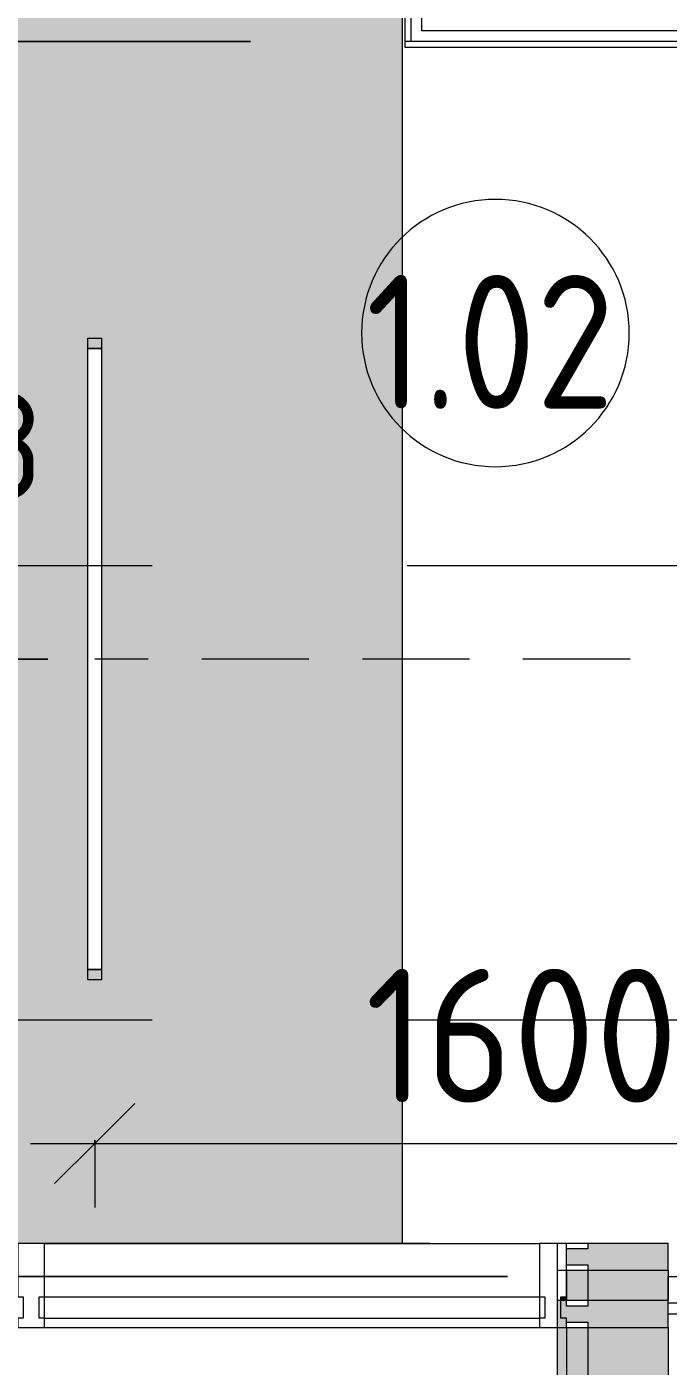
# Model space of a CAD drawing. Header units: millimetres. Extents: x -3377 to 186574, y -8553 to 29000.
# Drawn here: x 5562 to 6760, y 20652 to 23158 of the extents above; entities that cross this region are included whole.
import ezdxf

# ---------------------------------------------------------------- set-up
doc = ezdxf.new("R2010")
doc.units = ezdxf.units.MM
doc.linetypes.add('ADSK_Штрих_ш2 п1', pattern=[300, 200, -100])
doc.linetypes.add('Осевая', pattern=[3175, 635, -476.25, 1587.5, -476.25])
for name, color, linetype, lineweight in [('A-ANNO-DIMS', 7, 'Continuous', 9), ('A-ANNO-DIMS-100', 7, 'Continuous', 9), ('A-AREA-IDEN', 7, 'Continuous', 9), ('A-CLNG-PATT', 7, 'Continuous', 9), ('A-DETL-1', 7, 'ADSK_Штрих_ш2 п1', 9), ('A-GLAZ-CURT', 7, 'Continuous', 9), ('A-GLAZ-CWMG', 7, 'Continuous', 9), ('E-LITE-EQPM-IDEN', 7, 'Continuous', 9), ('I-WALL', 7, 'Continuous', 9), ('Оси-2', 7, 'Осевая', 9)]:
    doc.layers.add(name, color=color, linetype=linetype, lineweight=lineweight)
doc.layers.add('A-CLNG-1', color=7, linetype='Continuous', lineweight=9, true_color=0xc0c0c0)
doc.layers.add('E-LITE-EQPM-1', color=1, linetype='Continuous', lineweight=9, true_color=0xff0000)
doc.layers.add('A-CLNG-PATT-1', color=7, linetype='Continuous', lineweight=9, transparency=1)
doc.styles.add('GOST Common', font='GOST_Common.ttf', dxfattribs={"width": 0.9, "height": 250})
doc.styles.add('GOST Common_1', font='GOST_Common.ttf', dxfattribs={"height": 200})
doc.styles.add('ISOCPEUR', font='isocpeur.ttf', dxfattribs={"width": 0.9, "height": 250})
doc.dimstyles.new('ISO-2_5_0_9К_БОЛЬШОЙ', dxfattribs={"dimscale": 304.8, "dimtxt": 248.995294, "dimasz": 0.492126, "dimexe": 0.393701, "dimexo": 0.984252, "dimgap": 0, "dimtad": 1, "dimdec": 0, "dimrnd": 10, "dimzin": 0, "dimdsep": 46, "dimtxsty": 'ISOCPEUR', "dimblk1": 'OBLIQUE', "dimblk2": 'OBLIQUE', "dimsah": 1, "dimcen": 0.09, "dimdle": 0.393701, "dimazin": 0, "dimtfac": 1, "dimtdec": 4, "dimtix": 1, "dimtmove": 0, "dimatfit": 3, "dimfxl": 1, "dimtvp": 1, "dimtolj": 1, "dimtzin": 0, "dimarcsym": 2})
doc.dimstyles.new('ISO-2_5_0_9К_БОЛЬШОЙ_1', dxfattribs={"dimscale": 304.8, "dimtxt": 248.995294, "dimasz": 0.492126, "dimexe": 0.393701, "dimexo": 0.984252, "dimgap": 0, "dimtad": 1, "dimdec": 0, "dimrnd": 10, "dimzin": 0, "dimdsep": 46, "dimtxsty": 'ISOCPEUR', "dimblk1": 'OBLIQUE', "dimblk2": 'OBLIQUE', "dimsah": 1, "dimcen": 0.09, "dimdle": 0.393701, "dimazin": 0, "dimtfac": 1, "dimtdec": 4, "dimtix": 1, "dimtmove": 2, "dimatfit": 3, "dimfxl": 1, "dimtvp": 1, "dimtolj": 1, "dimtzin": 0, "dimarcsym": 2})

# ---------------------------------------------------------------- blocks, each defined once
blk = doc.blocks.new('Прямоугольный импост - Импост структурный с накладкой - 160мм-23770447-План расстановки осветительного оборудования 1 этажа в осях 1-12')
at = {"layer": 'A-GLAZ-CWMG'}
for p, q in [((5595, 20782), (5595, 20882)), ((5595, 20882), (6520, 20882)), ((6520, 20882), (6520, 20782)), ((5595, 20742), (5595, 20782)), ((5595, 20782), (6520, 20782)), ((6520, 20782), (6520, 20742)), ((5595, 20725), (5595, 20742)), ((5595, 20742), (6520, 20742)), ((5595, 20725), (6520, 20725)), ((6520, 20742), (6520, 20725))]:
    blk.add_line(p, q, dxfattribs=at)
blk = doc.blocks.new('Прямоугольный импост - Импост структурный с накладкой - 190мм-31923825-План расстановки осветительного оборудования 1 этажа в осях 1-12')
at = {"layer": 'A-GLAZ-CWMG'}
blk.add_hatch(color=256, dxfattribs=at).paths.add_polyline_path([(-50, -190), (0, -190), (0, -40), (-10, -40), (-10, 0), (-40, 0), (-40, -40), (-50, -40), (-50, -82.2)])
for p, q in [((0, 17), (-50, 17)), ((-50, 17), (-50, 0)), ((-50, 0), (-40, 0)), ((-40, 0), (-40, -40)), ((-10, -40), (-10, 0)), ((-10, 0), (0, 0)), ((0, 0), (0, 17)), ((-40, -40), (-50, -40)), ((-50, -40), (-50, -190)), ((0, -40), (-10, -40)), ((0, -190), (0, -40)), ((-50, -190), (0, -190))]:
    blk.add_line(p, q, dxfattribs=at)
blk = doc.blocks.new('Прямоугольный импост - Импост структурный с накладкой - 190мм-32257697-План расстановки осветительного оборудования 1 этажа в осях 1-12')
at = {"layer": 'A-GLAZ-CWMG'}
for points in [[(6553, 19025), (6570, 19025), (6570, 20725), (6553, 20725), (6553, 19073)], [(6570, 19025), (6610, 19025), (6610, 20725), (6570, 20725), (6570, 19073)], [(6760, 19025), (6760, 20725), (6610, 20725), (6610, 19025)]]:
    blk.add_hatch(color=256, dxfattribs=at).paths.add_polyline_path(points)
for p, q in [((6553, 20725), (6570, 20725)), ((6553, 20725), (6553, 19025)), ((6570, 20725), (6610, 20725)), ((6570, 20725), (6570, 19025)), ((6610, 20725), (6760, 20725)), ((6610, 20725), (6610, 19025)), ((6760, 20725), (6760, 19025)), ((6570, 19025), (6553, 19025)), ((6610, 19025), (6570, 19025)), ((6760, 19025), (6610, 19025))]:
    blk.add_line(p, q, dxfattribs=at)
blk = doc.blocks.new('Прямоугольный импост - Импост структурный с накладкой - 160мм-23996224-План расстановки осветительного оборудования 1 этажа в осях 1-12')
at = {"layer": 'A-GLAZ-CWMG'}
for p, q in [((-50, 0), (-50, 17)), ((-50, 17), (0, 17)), ((-40, 0), (-50, 0)), ((-40, -40), (-40, 0)), ((-10, 0), (-10, -40)), ((0, 0), (-10, 0)), ((0, 17), (0, 0)), ((-50, -140), (-50, -40)), ((-50, -40), (-40, -40)), ((-10, -40), (0, -40)), ((0, -40), (0, -140)), ((0, -140), (-50, -140))]:
    blk.add_line(p, q, dxfattribs=at)
blk = doc.blocks.new('Системная панель - Стекло - 40мм-31929511-План расстановки осветительного оборудования 1 этажа в осях 1-12')
at = {"layer": 'A-GLAZ-CURT'}
blk.add_line((-58.5, 40), (-58.5, 0), dxfattribs=at)
blk = doc.blocks.new('Системная панель - Стекло - 40мм-23996225-План расстановки осветительного оборудования 1 этажа в осях 1-12')
at = {"layer": 'A-GLAZ-CURT'}
h = blk.add_hatch(dxfattribs=at)
h.set_pattern_fill('FP_48', color=256, style=0, pattern_type=2)
h.set_pattern_definition([(63.435, (-5803.5, -20615), (-1022.33, 3067), [1270, -762, 1270, -762, -1615.61]), (63.435, (-5803.5, -20615), (-1022.33, 3067), [-4064, 508, -1107.6]), (63.435, (-5867, -20551.5), (-1022.33, 3067), [1016, -1270, 762, -762, -1869.61]), (63.435, (-5867, -20551.5), (-1022.33, 3067), [-3810, 889, -980.6]), (63.435, (-5867, -20361), (-1022.33, 3067), [762, -1524, 508, -762, -2123.61]), (63.435, (-5867, -20361), (-1022.33, 3067), [-3556, 1143, -980.6]), (63.435, (-5676.5, -20551.5), (-1022.33, 3067), [762, -1524, 635, -25618.6]), (63.435, (-5486, -20361), (-1022.33, 3067), [381, -1905, 254, -25999.6]), (63.435, (-5803.5, -20043.5), (-1022.33, 3067), [254, -1905, 254, -1016, -2250.61]), (63.435, (-5803.5, -20043.5), (-1022.33, 3067), [-3429, 635, -1615.6]), (63.435, (-4660.5, -20234), (-1022.33, 3067), [1270, -1905, 1524, -1006.01]), (63.435, (-4660.5, -20424.5), (-1022.33, 3067), [1778, -1270, 1905, -752.01]), (63.435, (-4533.5, -20361), (-1022.33, 3067), [2032, -1016, 1524, -1107.61]), (63.435, (-4343, -20170.5), (-1022.33, 3067), [1270, -1778, 1016, -1615.61]), (63.435, (-4533.5, -19789.5), (-1022.33, 3067), [635, -2540, 762, -1742.61]), (63.435, (-4152.5, -19980), (-1022.33, 3067), [508, -2540, 508, -2123.61])])
h.paths.add_polyline_path([(472.5, 0), (472.5, 40), (462.5, 40), (462.5, 0)])
h.paths.add_polyline_path([(-462.5, 0), (-462.5, 40), (-472.5, 40), (-472.5, 0)])
blk = doc.blocks.new('Прямоугольный импост - Импост структурный с накладкой - 160мм-23770448-План расстановки осветительного оборудования 1 этажа в осях 1-12')
at = {"layer": 'A-GLAZ-CWMG'}
for p, q in [((6264, 20882), (5595, 20882)), ((6315.8, 20882), (6264, 20882))]:
    blk.add_line(p, q, dxfattribs=at)
blk = doc.blocks.new('Прямоугольный импост - Импост структурный с накладкой - 160мм-23770449-План расстановки осветительного оборудования 1 этажа в осях 1-12')
at = {"layer": 'A-GLAZ-CWMG'}
for p, q in [((5595, 20882), (6264, 20882)), ((6264, 20882), (6315.8, 20882))]:
    blk.add_line(p, q, dxfattribs=at)
blk = doc.blocks.new('Прямоугольный импост - Импост структурный с накладкой - 160мм-23996221-План расстановки осветительного оборудования 1 этажа в осях 1-12')
at = {"layer": 'A-GLAZ-CWMG'}
for p, q in [((-25, 0), (-25, 17)), ((-25, 17), (25, 17)), ((-15, 0), (-25, 0)), ((-15, -40), (-15, 0)), ((15, 0), (15, -40)), ((25, 0), (15, 0)), ((25, 17), (25, 0)), ((-25, -140), (-25, -40)), ((-25, -40), (-15, -40)), ((15, -40), (25, -40)), ((25, -40), (25, -140)), ((25, -140), (-25, -140))]:
    blk.add_line(p, q, dxfattribs=at)
blk = doc.blocks.new('Прямоугольный импост - Импост структурный с накладкой - 190мм-23201015-План расстановки осветительного оборудования 1 этажа в осях 1-12')
at = {"layer": 'A-GLAZ-CWMG'}
for points in [[(6610, 20775), (6610, 20832), (6570, 20832), (6570, 20775)], [(6760, 20775), (6760, 20832), (6610, 20832), (6610, 20775), (6652.2, 20775)], [(6570, 20775), (6570, 20782), (6560, 20782), (6560, 20775)]]:
    blk.add_hatch(color=256, dxfattribs=at).paths.add_polyline_path(points)
for p, q in [((6553, 20832), (6570, 20832)), ((6553, 20832), (6553, 20775)), ((6570, 20832), (6610, 20832)), ((6570, 20832), (6570, 20775)), ((6610, 20832), (6760, 20832)), ((6610, 20832), (6610, 20775)), ((6760, 20832), (6760, 20775)), ((6570, 20775), (6553, 20775)), ((6610, 20775), (6570, 20775)), ((6760, 20775), (6610, 20775))]:
    blk.add_line(p, q, dxfattribs=at)
blk = doc.blocks.new('Прямоугольный импост - Импост структурный с накладкой - 190мм-32540737-План расстановки осветительного оборудования 1 этажа в осях 1-12')
at = {"layer": 'A-GLAZ-CWMG'}
blk.add_hatch(color=256, dxfattribs=at).paths.add_polyline_path([(25, -40), (25, -190), (-25, -190), (-25, -40), (-15, -40), (-15, 0), (-25, 0), (-25, 17), (25, 17), (25, 0), (15, 0), (15, -40)])
for p, q in [((-25, 0), (-25, 17)), ((-25, 17), (25, 17)), ((-15, 0), (-25, 0)), ((-15, -40), (-15, 0)), ((15, 0), (15, -40)), ((25, 0), (15, 0)), ((25, 17), (25, 0)), ((-25, -190), (-25, -40)), ((-25, -40), (-15, -40)), ((15, -40), (25, -40)), ((25, -40), (25, -190)), ((25, -190), (-25, -190))]:
    blk.add_line(p, q, dxfattribs=at)
blk = doc.blocks.new('Системная панель - Стекло - 40мм-32540739-План расстановки осветительного оборудования 1 этажа в осях 1-12')
at = {"layer": 'A-GLAZ-CURT'}
h = blk.add_hatch(dxfattribs=at)
h.set_pattern_fill('FP_68', color=256, style=0, pattern_type=2)
h.set_pattern_definition([(153.435, (19748, -6316), (-3067, -1022.33), [1270, -762, 1270, -762, -1615.61]), (153.435, (19748, -6316), (-3067, -1022.33), [-4064, 508, -1107.6]), (153.435, (19684.5, -6379.5), (-3067, -1022.33), [1016, -1270, 762, -762, -1869.61]), (153.435, (19684.5, -6379.5), (-3067, -1022.33), [-3810, 889, -980.6]), (153.435, (19494, -6379.5), (-3067, -1022.33), [762, -1524, 508, -762, -2123.61]), (153.435, (19494, -6379.5), (-3067, -1022.33), [-3556, 1143, -980.6]), (153.435, (19684.5, -6189), (-3067, -1022.33), [762, -1524, 635, -25618.6]), (153.435, (19494, -5998.5), (-3067, -1022.33), [381, -1905, 254, -25999.6]), (153.435, (19176.5, -6316), (-3067, -1022.33), [254, -1905, 254, -1016, -2250.61]), (153.435, (19176.5, -6316), (-3067, -1022.33), [-3429, 635, -1615.6]), (153.435, (19367, -5173), (-3067, -1022.33), [1270, -1905, 1524, -1006.01]), (153.435, (19557.5, -5173), (-3067, -1022.33), [1778, -1270, 1905, -752.01]), (153.435, (19494, -5046), (-3067, -1022.33), [2032, -1016, 1524, -1107.61]), (153.435, (19303.5, -4855.5), (-3067, -1022.33), [1270, -1778, 1016, -1615.61]), (153.435, (18922.5, -5046), (-3067, -1022.33), [635, -2540, 762, -1742.61]), (153.435, (19113, -4665), (-3067, -1022.33), [508, -2540, 508, -2123.61])])
h.paths.add_polyline_path([(860, 0), (860, 40), (850, 40), (850, 0)])
h.paths.add_polyline_path([(-850, 0), (-850, 40), (-860, 40), (-860, 0)])
blk = doc.blocks.new('Downlight - Strip - HOKASU OneLine LF-27634964-План расстановки осветительного оборудования 1 этажа в осях 1-12')
at = {"layer": 'E-LITE-EQPM-1'}
for p, q in [((-600, -231.3), (-600, -205.9)), ((-600, -205.9), (-580.9, -205.9)), ((-580.9, -231.3), (-580.9, -205.9)), ((-580.9, -205.9), (581, -205.9)), ((-580.9, -205.9), (-580.9, -231.3)), ((-580.9, -231.3), (-580.9, -205.9)), ((-580.9, -205.9), (581, -205.9)), ((581, -205.9), (581, -231.3)), ((581, -231.3), (581, -205.9)), ((581, -205.9), (600, -205.9)), ((581, -205.9), (581, -231.3)), ((600, -205.9), (600, -231.3)), ((-580.9, -231.3), (-600, -231.3)), ((581, -231.3), (-580.9, -231.3)), ((581, -231.3), (-580.9, -231.3)), ((600, -231.3), (581, -231.3))]:
    blk.add_line(p, q, dxfattribs=at)
blk = doc.blocks.new('Марка_Помещения - Номер-25198446-План расстановки осветительного оборудования 1 этажа в осях 1-12')
at = {"layer": 'A-AREA-IDEN'}
for start, end in [(360, 180), (180, 360)]:
    blk.add_arc((0, 0), 2.5, start, end, dxfattribs=at)
blk = doc.blocks.new('DIMBLOCK82-План расстановки осветительного оборудования 1 этажа в осях 1-12')
at = {"layer": 'A-ANNO-DIMS-100', "lineweight": 20}
for p, q in [((4891.2, 24319.5), (4816.2, 24394.5)), ((4891.2, 24319.5), (4966.2, 24244.5)), ((4891.2, 23130), (4816.2, 23205)), ((4891.2, 23130), (4966.2, 23055))]:
    blk.add_line(p, q, dxfattribs=at)
at = {"layer": 'A-ANNO-DIMS-100'}
for p, q in [((4857.9, 24319.5), (5011.2, 24319.5)), ((4891.2, 24319.5), (4857.9, 24319.5)), ((4891.2, 23010), (4891.2, 24319.5)), ((5980, 23130), (4771.2, 23130)), ((4891.2, 23130), (5980, 23130))]:
    blk.add_line(p, q, dxfattribs=at)
at = {"layer": 'A-ANNO-DIMS-100', "color": 0, "insert": (4564.6, 23509.3), "char_height": 250, "width": 517.144, "attachment_point": 1, "rotation": 90, "line_spacing_factor": 1.149209, "style": 'ISOCPEUR'}
blk.add_mtext('1/2', dxfattribs=at)
blk = doc.blocks.new('_Oblique')
at = {"color": 0, "linetype": 'ByBlock', "lineweight": -2}
blk.add_line((-0.5, -0.5), (0.5, 0.5), dxfattribs=at)
blk = doc.blocks.new('DIMBLOCK84-План расстановки осветительного оборудования 1 этажа в осях 1-12')
at = {"layer": 'A-ANNO-DIMS-100', "lineweight": 20}
for p, q in [((4891.2, 21975), (4816.2, 22050)), ((4891.2, 21975), (4966.2, 21900)), ((4891.2, 20820), (4816.2, 20895)), ((4891.2, 20820), (4966.2, 20745))]:
    blk.add_line(p, q, dxfattribs=at)
at = {"layer": 'A-ANNO-DIMS-100'}
for p, q in [((5601, 21975), (4771.2, 21975)), ((4891.2, 20700), (4891.2, 21975)), ((4891.2, 21975), (5601, 21975)), ((6460, 20820), (4771.2, 20820)), ((4891.2, 20820), (6460, 20820))]:
    blk.add_line(p, q, dxfattribs=at)
at = {"layer": 'A-ANNO-DIMS-100', "color": 0, "insert": (4564.6, 21079.3), "char_height": 250, "width": 517.144, "attachment_point": 1, "rotation": 90, "line_spacing_factor": 1.149209, "style": 'ISOCPEUR'}
blk.add_mtext('1/2', dxfattribs=at)
blk = doc.blocks.new('DIMBLOCK85-План расстановки осветительного оборудования 1 этажа в осях 1-12')
at = {"layer": 'A-ANNO-DIMS-100'}
for p, q in [((4891.2, 21975), (4891.2, 23250)), ((5980, 23130), (4771.2, 23130)), ((4891.2, 23130), (5980, 23130)), ((5601, 21975), (4771.2, 21975)), ((4891.2, 21975), (5601, 21975))]:
    blk.add_line(p, q, dxfattribs=at)
at = {"layer": 'A-ANNO-DIMS-100', "lineweight": 20}
for p, q in [((4891.2, 23130), (4816.2, 23205)), ((4891.2, 23130), (4966.2, 23055)), ((4891.2, 21975), (4816.2, 22050)), ((4891.2, 21975), (4966.2, 21900))]:
    blk.add_line(p, q, dxfattribs=at)
at = {"layer": 'A-ANNO-DIMS-100', "color": 0, "insert": (4564.6, 22337), "char_height": 250, "width": 517.144, "attachment_point": 1, "rotation": 90, "line_spacing_factor": 1.149209, "style": 'ISOCPEUR'}
blk.add_mtext('1/2', dxfattribs=at)
blk = doc.blocks.new('DIMBLOCK86-План расстановки осветительного оборудования 1 этажа в осях 1-12')
at = {"layer": 'A-ANNO-DIMS-100', "lineweight": 20}
for p, q in [((5689, 21069), (5764, 21144)), ((7289, 21069), (7364, 21144)), ((5689, 21069), (5614, 20994)), ((7289, 21069), (7214, 20994))]:
    blk.add_line(p, q, dxfattribs=at)
at = {"layer": 'A-ANNO-DIMS-100'}
for p, q in [((5569, 21069), (7289, 21069)), ((5689, 21075), (5689, 20949)), ((5689, 21069), (5689, 21075)), ((7289, 21075), (7289, 20949)), ((7289, 21069), (7289, 21075))]:
    blk.add_line(p, q, dxfattribs=at)
at = {"layer": 'A-ANNO-DIMS-100', "color": 0, "insert": (6194.5, 21395.6), "char_height": 250, "width": 706.764, "attachment_point": 1, "line_spacing_factor": 1.149209, "style": 'ISOCPEUR'}
blk.add_mtext('1600', dxfattribs=at)

msp = doc.modelspace()

# ---------------------------------------------------------------- hatches: boundary and pattern name
at = {"layer": 'A-CLNG-PATT'}
h = msp.add_hatch(dxfattribs=at)
h.set_pattern_fill('FP_93', color=256, style=0, pattern_type=2)
h.set_pattern_definition([(270, (5114, 22145.606), (50, 3e-15), [])])
h.paths.add_polyline_path([(5676.3, 21394.1), (5701.7, 21394.1), (5701.7, 22556), (5676.3, 22556), (5676.3, 21580)])
h.paths.add_polyline_path([(5183.3, 23738.6), (5183.3, 24900.5), (5157.9, 24900.5), (5157.9, 23738.6)])
at = {"layer": 'A-CLNG-PATT-1'}
h = msp.add_hatch(color=256, dxfattribs=at)
h.paths.add_polyline_path([(5555, 20882), (6264, 20882), (6264, 25510), (4061.1, 25510), (4061.1, 22220), (4700, 22220), (4700, 21580), (4061.1, 21580), (4061.1, 20882), (5545, 20882)])
h.paths.add_polyline_path([(5701.7, 21394.1), (5676.3, 21394.1), (5676.3, 22556), (5701.7, 22556), (5701.7, 21580)])
h.paths.add_polyline_path([(5183.3, 23738.6), (5157.9, 23738.6), (5157.9, 24900.5), (5183.3, 24900.5)])

# ---------------------------------------------------------------- linework, layer by layer
at = {"layer": 'A-CLNG-1'}
for q in [(6264, 25510.1), (4061.1, 20882)]:
    msp.add_line((6264, 20882), q, dxfattribs=at)
at = {"layer": 'A-DETL-1'}
msp.add_line((7289, 21975), (5689, 21975), dxfattribs=at)
at = {"layer": 'I-WALL'}
for p, q in [((6300, 23150), (6300, 25530)), ((6269, 23119), (6269, 25510)), ((6280, 23130), (6280, 25510)), ((8910, 23150), (6300, 23150)), ((8890, 23130), (6269, 23130)), ((8889, 23119), (6269, 23119)), ((6760, 20820), (9010, 20820)), ((6760, 20770), (6760, 20820)), ((9710, 20770), (6760, 20770)), ((9730, 20750), (6760, 20750))]:
    msp.add_line(p, q, dxfattribs=at)
at = {"layer": 'Оси-2'}
for p, q in [((-77.3, 22150), (35997.1, 22150)), ((-77.3, 21300), (35997.1, 21300))]:
    msp.add_line(p, q, dxfattribs=at)

# ---------------------------------------------------------------- block references
at = {"layer": 'A-AREA-IDEN', "xscale": 99.99999999999993, "yscale": 99.99999999999993, "zscale": 99.99999999999993}
msp.add_blockref('Марка_Помещения - Номер-25198446-План расстановки осветительного оборудования 1 этажа в осях 1-12', (6437.5, 22584.8), dxfattribs=at)
at = {"layer": 'A-GLAZ-CURT', "rotation": 269.9999999999999}
for name, p in [('Системная панель - Стекло - 40мм-31929511-План расстановки осветительного оборудования 1 этажа в осях 1-12', (6570, 20823.5)), ('Системная панель - Стекло - 40мм-32540739-План расстановки осветительного оборудования 1 этажа в осях 1-12', (6570, 19875))]:
    msp.add_blockref(name, p, dxfattribs=at)
at = {"layer": 'A-GLAZ-CURT'}
msp.add_blockref('Системная панель - Стекло - 40мм-23996225-План расстановки осветительного оборудования 1 этажа в осях 1-12', (6057.5, 20742), dxfattribs=at)
at = {"layer": 'A-GLAZ-CWMG', "extrusion": (0, 0, -1)}
for name, p, rotation in [('Прямоугольный импост - Импост структурный с накладкой - 160мм-23996221-План расстановки осветительного оборудования 1 этажа в осях 1-12', (-5570, 20742), 180), ('Прямоугольный импост - Импост структурный с накладкой - 160мм-23996224-План расстановки осветительного оборудования 1 этажа в осях 1-12', (-6570, 20742), 180), ('Прямоугольный импост - Импост структурный с накладкой - 190мм-32540737-План расстановки осветительного оборудования 1 этажа в осях 1-12', (-6570, 20750), 270.0000000000001)]:
    msp.add_blockref(name, p, dxfattribs=dict(at, rotation=rotation))
at = {"layer": 'A-GLAZ-CWMG'}
for name in ['Прямоугольный импост - Импост структурный с накладкой - 160мм-23770447-План расстановки осветительного оборудования 1 этажа в осях 1-12', 'Прямоугольный импост - Импост структурный с накладкой - 160мм-23770448-План расстановки осветительного оборудования 1 этажа в осях 1-12', 'Прямоугольный импост - Импост структурный с накладкой - 160мм-23770449-План расстановки осветительного оборудования 1 этажа в осях 1-12', 'Прямоугольный импост - Импост структурный с накладкой - 190мм-23201015-План расстановки осветительного оборудования 1 этажа в осях 1-12', 'Прямоугольный импост - Импост структурный с накладкой - 190мм-32257697-План расстановки осветительного оборудования 1 этажа в осях 1-12']:
    msp.add_blockref(name, (0, 0), dxfattribs=at)
at = {"layer": 'A-GLAZ-CWMG', "rotation": 89.99999999999991}
msp.add_blockref('Прямоугольный импост - Импост структурный с накладкой - 190мм-31923825-План расстановки осветительного оборудования 1 этажа в осях 1-12', (6570, 20882), dxfattribs=at)
at = {"layer": 'E-LITE-EQPM-1', "rotation": 89.9999999999999}
msp.add_blockref('Downlight - Strip - HOKASU OneLine LF-27634964-План расстановки осветительного оборудования 1 этажа в осях 1-12', (5470.4, 21975), dxfattribs=at)

# ---------------------------------------------------------------- texts
at = {"layer": 'A-AREA-IDEN', "insert": (6195.6, 22693.3), "char_height": 250, "width": 606.076, "attachment_point": 1, "style": 'GOST Common'}
msp.add_mtext('1.02', dxfattribs=at)
at = {"layer": 'E-LITE-EQPM-IDEN', "insert": (5225.4, 22473.1), "char_height": 200, "width": 464.979, "attachment_point": 1, "style": 'GOST Common_1'}
msp.add_mtext('L13', dxfattribs=at)

# ---------------------------------------------------------------- dimensions: what is measured, and where the dimension line sits
at = {"layer": 'A-ANNO-DIMS'}
for base, p1, p2, override, picture, middle in [((4891.2, 24319.5), (6280, 23130), (5157.9, 24319.5), {"dimpost": '<>', "dimfxl": 1635.27001}, 'DIMBLOCK82-План расстановки осветительного оборудования 1 этажа в осях 1-12', (4766.2, 23724.8)), ((4891.2, 23130), (5901, 21975), (6280, 23130), {"dimpost": '<>', "dimfxl": 1215.577794}, 'DIMBLOCK85-План расстановки осветительного оборудования 1 этажа в осях 1-12', (4766.2, 22552.5))]:
    dim = msp.add_linear_dim(base=base, p1=p1, p2=p2, angle=90, text='1/2', dimstyle='ISO-2_5_0_9К_БОЛЬШОЙ', override=override, dxfattribs=at)
    dim.commit()
    dim.dimension.update_dxf_attribs({"geometry": picture, "text_midpoint": middle})
dim = msp.add_linear_dim(base=(4891.2, 21975), p1=(6760, 20820), p2=(5901, 21975), angle=90, text='1/2', dimstyle='ISO-2_5_0_9К_БОЛЬШОЙ_1', override={"dimpost": '<>', "dimfxl": 1439.382912}, dxfattribs=at)
dim.commit()
dim.dimension.update_dxf_attribs({"geometry": 'DIMBLOCK84-План расстановки осветительного оборудования 1 этажа в осях 1-12', "text_midpoint": (4731.3, 21337.9), "dimtype": 160, "text_rotation": 90})
dim = msp.add_linear_dim(base=(7289, 21069), p1=(5689, 21375), p2=(7289, 21375), dimstyle='ISO-2_5_0_9К_БОЛЬШОЙ', override={"dimpost": '<>', "dimfxl": 1600}, dxfattribs=at)
dim.commit()
dim.dimension.update_dxf_attribs({"geometry": 'DIMBLOCK86-План расстановки осветительного оборудования 1 этажа в осях 1-12', "text_midpoint": (6489, 21194)})

doc.saveas('drawing.dxf')
